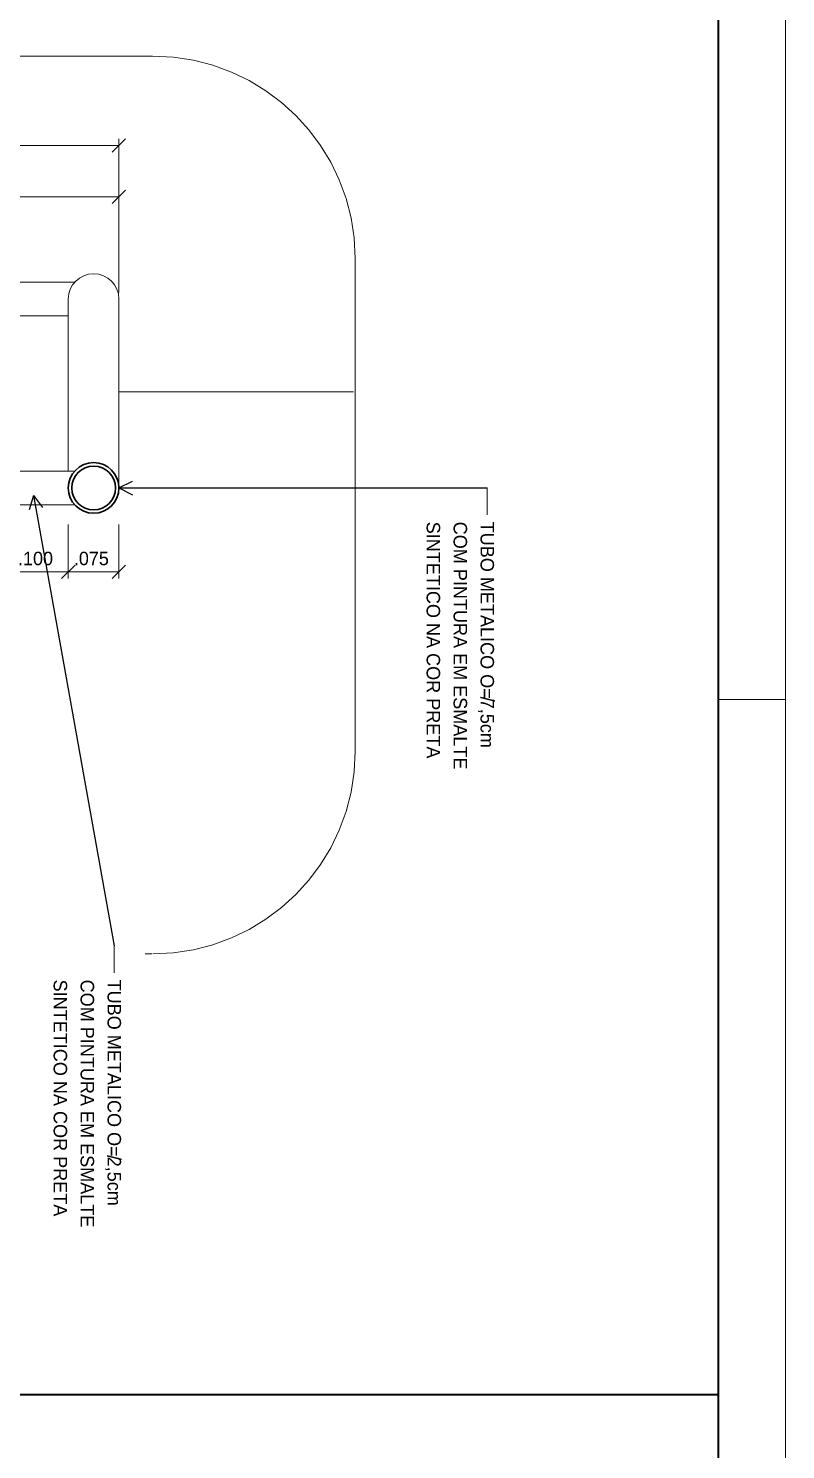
# Model space of a CAD drawing. Header units: metres. Extents: x -62 to 23, y -77 to 42.
# Drawn here: x 11.06 to 22.28, y -14.06 to 6.99 of the extents above; entities that cross this region are included whole.
import ezdxf
from ezdxf.enums import TextEntityAlignment as Align

# ---------------------------------------------------------------- set-up
doc = ezdxf.new("R2010")
doc.units = ezdxf.units.M
doc.header["$MEASUREMENT"] = 0
doc.linetypes.add('DGN Style 4', pattern=[3.163611, 1.580817, -0.790409, 0.001976, -0.790409])
for name, color, linetype, lineweight in [('11 - Acabamentos', 7, 'Continuous', 0), ('19 - Estrutura Metálica', 7, 'Continuous', 0), ('Level 1-1', 7, 'Continuous', 0), ('Level 12', 7, 'Continuous', 0), ('Level 24-1', 7, 'Continuous', 0), ('Level 63', 7, 'Continuous', 0)]:
    doc.layers.add(name, color=color, linetype=linetype, lineweight=lineweight)
doc.styles.add('Style-CIVIL', font='CIVIL.shx')
doc.styles.add('Style-INTL_ENGINEERING', font='INTL_ENGINEERING.shx')
doc.dimstyles.get("Standard").update_dxf_attribs({"dimtxt": 0.18, "dimasz": 0.18, "dimexe": 0.18, "dimexo": 0.0625, "dimgap": 0.09, "dimtad": 0, "dimtih": 1, "dimtoh": 1, "dimdec": 4, "dimzin": 1, "dimdsep": 46, "dimtxsty": 'Standard', "dimcen": 0, "dimadec": 0, "dimazin": 0, "dimtfac": 1, "dimtdec": 4, "dimtofl": 0, "dimtmove": 0, "dimatfit": 3, "dimfxl": 0, "dimtolj": 1, "dimtzin": 1, "dimarcsym": 0})

# ---------------------------------------------------------------- blocks, each defined once
blk = doc.blocks.new('*U42')
at = {"layer": 'Level 24-1', "color": 7, "linetype": 'DGN Style 4', "lineweight": 13, "flags": 128}
for points in [[(-0.6908, 2.1814), (-1.4125, 1.5288)], [(1.4746, 0.3831), (-0.1258, 2.153)], [(-1.4409, 0.9638), (0.1573, -0.8037)]]:
    blk.add_lwpolyline(points, dxfattribs=at)
at = {"layer": 'Level 24-1', "color": 7, "linetype": 'DGN Style 4', "lineweight": 13}
for centre, start, end in [((-0.4225, 1.8847), 42.1218, 132.1218), ((-1.1442, 1.2321), 132.1218, 222.1218)]:
    blk.add_arc(centre, 0.4, start, end, dxfattribs=at)
blk = doc.blocks.new('*D69')
at = {"layer": 'Defpoints'}
for p in [(1.404, 5.261), (6.904, 5.261), (1.404, 3.76), (12.404, 2.984)]:
    blk.add_point(p, dxfattribs=at)
at = {"layer": 'Level 1-1', "color": 2, "linetype": 'Continuous', "lineweight": 0}
for p, q in [((1.305, 5.161), (1.504, 5.36)), ((1.404, 3.859), (1.404, 5.36)), ((12.504, 5.36), (12.305, 5.161)), ((12.404, 3.083), (12.404, 5.36)), ((12.404, 5.261), (1.404, 5.261))]:
    blk.add_line(p, q, dxfattribs=at)
at = {"layer": 'Level 1-1', "color": 2, "linetype": 'Continuous', "lineweight": 0, "style": 'Style-INTL_ENGINEERING'}
blk.add_text('1.100', height=0.199, dxfattribs=at).set_placement((6.627, 5.459), align=Align.MIDDLE_LEFT)
blk = doc.blocks.new('_Oblique')
at = {"color": 0, "linetype": 'ByBlock', "lineweight": -2}
blk.add_line((0.5, 0.5), (-0.5, -0.5), dxfattribs=at)
blk = doc.blocks.new('*D70')
at = {"layer": 'Defpoints'}
for p in [(3.604, 4.5), (8.004, 4.5), (3.604, 3.734), (12.404, 2.984)]:
    blk.add_point(p, dxfattribs=at)
at = {"layer": 'Level 1-1', "color": 2, "linetype": 'Continuous', "lineweight": 0}
for p, q in [((3.505, 4.401), (3.704, 4.6)), ((3.604, 3.833), (3.604, 4.599)), ((12.404, 4.5), (3.604, 4.5)), ((12.504, 4.6), (12.305, 4.401)), ((12.404, 3.083), (12.404, 4.599))]:
    blk.add_line(p, q, dxfattribs=at)
at = {"layer": 'Level 1-1', "color": 2, "linetype": 'Continuous', "lineweight": 0, "style": 'Style-INTL_ENGINEERING'}
blk.add_text('.880', height=0.199, dxfattribs=at).set_placement((7.712, 4.699), align=Align.MIDDLE_LEFT)
blk = doc.blocks.new('*D73')
at = {"layer": 'Defpoints'}
for p in [(10.654, -0.258), (11.654, -0.258), (10.654, -1.056), (11.154, -1.056)]:
    blk.add_point(p, dxfattribs=at)
at = {"layer": 'Level 1-1', "color": 2, "linetype": 'Continuous', "lineweight": 0}
for p, q in [((10.654, -0.357), (10.654, -1.155)), ((11.654, -0.357), (11.654, -1.155)), ((10.555, -1.156), (10.754, -0.957)), ((11.754, -0.957), (11.555, -1.156)), ((11.654, -1.056), (10.654, -1.056))]:
    blk.add_line(p, q, dxfattribs=at)
at = {"layer": 'Level 1-1', "color": 2, "linetype": 'Continuous', "lineweight": 0, "style": 'Style-INTL_ENGINEERING'}
blk.add_text('.100', height=0.199, dxfattribs=at).set_placement((10.91, -0.858), align=Align.MIDDLE_LEFT)
blk = doc.blocks.new('*D72')
at = {"layer": 'Defpoints'}
for p in [(11.654, -0.258), (12.404, -0.258), (11.654, -1.056), (12.029, -1.056)]:
    blk.add_point(p, dxfattribs=at)
at = {"layer": 'Level 1-1', "color": 2, "linetype": 'Continuous', "lineweight": 0}
for p, q in [((11.654, -0.357), (11.654, -1.155)), ((12.404, -0.357), (12.404, -1.155)), ((11.555, -1.156), (11.754, -0.957)), ((12.504, -0.957), (12.305, -1.156)), ((12.404, -1.056), (11.654, -1.056))]:
    blk.add_line(p, q, dxfattribs=at)
at = {"layer": 'Level 1-1', "color": 2, "linetype": 'Continuous', "lineweight": 0, "style": 'Style-INTL_ENGINEERING'}
blk.add_text('.075', height=0.199, dxfattribs=at).set_placement((11.737, -0.858), align=Align.MIDDLE_LEFT)
blk = doc.blocks.new('TerminatorOpen')
at = {"color": 0, "linetype": 'ByBlock', "lineweight": -2}
for q in [(-1, 0.5), (-1, 0), (-1, -0.5)]:
    blk.add_line((0, 0), q, dxfattribs=at)

msp = doc.modelspace()

# ---------------------------------------------------------------- linework, layer by layer
at = {"layer": '11 - Acabamentos', "color": 30, "linetype": 'Continuous', "lineweight": 13}
msp.add_line((15.8797, 1.6086), (12.4045, 1.6086), dxfattribs=at)
at = {"layer": '19 - Estrutura Metálica', "color": 172, "linetype": 'Continuous', "lineweight": 0, "ltscale": 10}
for p, q in [((11.6545, 2.9843), (11.6545, 0.4364)), ((12.4045, 2.9843), (12.4045, 0.1864))]:
    msp.add_line(p, q, dxfattribs=at)
at = {"layer": '19 - Estrutura Metálica', "color": 172, "linetype": 'Continuous', "lineweight": 0, "ltscale": 10, "flags": 128}
for points in [[(11.75, 3.2343), (3.6045, 3.2343), (3.6045, 2.7343), (4.6045, 2.7343)], [(10.6545, 2.7343), (11.6545, 2.7343)], [(11.75, 0.4364), (3.6045, 0.4364), (3.6045, -0.0636), (11.75, -0.0636)]]:
    msp.add_lwpolyline(points, dxfattribs=at)
at = {"layer": '19 - Estrutura Metálica', "color": 172, "linetype": 'Continuous', "lineweight": 30, "ltscale": 10}
for radius in [0.375, 0.325]:
    msp.add_circle((12.0295, 0.1864), radius, dxfattribs=at)
at = {"layer": '19 - Estrutura Metálica', "color": 172, "linetype": 'Continuous', "lineweight": 0, "ltscale": 10}
msp.add_arc((12.0295, 2.9843), 0.375, 0, 180, dxfattribs=at)
at = {"layer": 'Level 12', "color": 2, "linetype": 'Continuous', "lineweight": 0}
for p, q in [((17.8605, -0.2137), (17.8605, 0.1863)), ((12.3353, -6.9971), (12.3353, -6.5971))]:
    msp.add_line(p, q, dxfattribs=at)
at = {"layer": 'Level 63', "color": 131, "linetype": 'Continuous', "lineweight": 40}
for p, q in [((21.2805, 39.4515), (21.2795, -75.9495)), ((21.2805, -13.2486), (-60.8219, -13.2486))]:
    msp.add_line(p, q, dxfattribs=at)
at = {"layer": 'Level 63', "color": 131, "linetype": 'Continuous', "lineweight": 0}
msp.add_line((22.2795, -2.9485), (21.2795, -2.9495), dxfattribs=at)
at = {"layer": 'Level 63', "color": 131, "linetype": 'Continuous', "lineweight": 0, "flags": 128}
msp.add_lwpolyline([(22.2795, -76.9485), (22.2795, 41.9525), (-61.8205, 41.9525), (-61.8205, -76.9485)], close=True, dxfattribs=at)
at = {"layer": 'Level 63', "color": 131, "linetype": 'Continuous', "lineweight": 13, "flags": 128}
for points in [[(21.2805, 39.4515), (21.2805, -13.2486), (-60.8219, -13.2486), (-60.8219, 39.4515)], [(21.2805, -13.2486), (21.2805, -65.9487), (-60.8219, -65.9487), (-60.8219, -13.2486)]]:
    msp.add_lwpolyline(points, close=True, dxfattribs=at)

# ---------------------------------------------------------------- block references
at = {"layer": 'Level 24-1', "color": 7, "linetype": 'DGN Style 4', "lineweight": 13, "xscale": 7.500005604330255, "yscale": 7.500005604330255, "zscale": 7.500005604330255, "rotation": 227.8806572216595}
msp.add_blockref('*U42', (0.2944, 3.4153), dxfattribs=at)

# ---------------------------------------------------------------- texts
at = {"layer": 'Level 12', "color": 2, "linetype": 'Continuous', "lineweight": 13, "style": 'Style-CIVIL'}
for p in [(17.8629, -2.943), (12.3325, -9.7337)]:
    msp.add_text('/', height=0.2, rotation=270.00035, dxfattribs=at).set_placement(p, align=Align.MIDDLE_CENTER)
at = {"layer": 'Level 12', "color": 2, "linetype": 'Continuous', "lineweight": 13, "char_height": 0.199996, "attachment_point": 1, "rotation": 270.00035, "line_spacing_factor": 1.197972, "style": 'Style-CIVIL'}
for s, insert in [('TUBO METALICO O=7,5cm\\PCOM PINTURA EM ESMALTE\\PSINTETICO NA COR PRETA\\P', (17.9606, -0.3135)), ('TUBO METALICO O=2,5cm\\PCOM PINTURA EM ESMALTE\\PSINTETICO NA COR PRETA\\P', (12.4355, -7.0969))]:
    msp.add_mtext(s, dxfattribs=dict(at, insert=insert))

# ---------------------------------------------------------------- dimensions: what is measured, and where the dimension line sits
at = {"layer": 'Level 1-1', "color": 2, "linetype": 'Continuous', "lineweight": 0}
for base, p1, p2, picture, middle in [((1.4045, 5.2605), (12.4045, 2.9843), (1.4045, 3.7596), '*D69', (6.9045, 5.2605)), ((3.6045, 4.5001), (12.4045, 2.9843), (3.6045, 3.7343), '*D70', (8.0045, 4.5001)), ((10.6545, -1.0562), (11.6545, -0.2578), (10.6545, -0.2578), '*D73', (11.1545, -1.0562)), ((11.6545, -1.0562), (12.4045, -0.2578), (11.6545, -0.2578), '*D72', (12.0295, -1.0562))]:
    dim = msp.add_linear_dim(base=base, p1=p1, p2=p2, angle=180, dimstyle='Standard', override={"dimtxt": 0.199, "dimasz": 0.199, "dimexe": 0.099, "dimexo": 0.099, "dimgap": 0.099, "dimtad": 1, "dimtih": 0, "dimtoh": 0, "dimdec": 3, "dimlfac": 0.1, "dimzin": 7, "dimtxsty": 'Style-INTL_ENGINEERING', "dimblk": 'Oblique', "dimclre": 2, "dimtdec": 3, "dimatfit": 1, "dimfrac": 2, "dimtolj": 0, "dimtzin": 7, "dimlwe": 0}, dxfattribs=at)
    dim.commit()
    dim.dimension.update_dxf_attribs({"geometry": picture, "text_midpoint": middle})

# ---------------------------------------------------------------- leaders
at = {"layer": 'Level 12', "color": 2, "linetype": 'Continuous', "lineweight": 0}
for points in [[(12.4044, 0.1864), (17.8605, 0.1863)], [(11.1368, 0.0764), (12.3353, -6.5971)]]:
    msp.add_leader(points, dimstyle='Standard', override={"dimtxt": 0.2, "dimasz": 0.2, "dimgap": 0, "dimtad": 1, "dimtxsty": 'Style-CIVIL', "dimldrblk": 'TerminatorOpen'}, dxfattribs=at)

doc.saveas('drawing.dxf')
